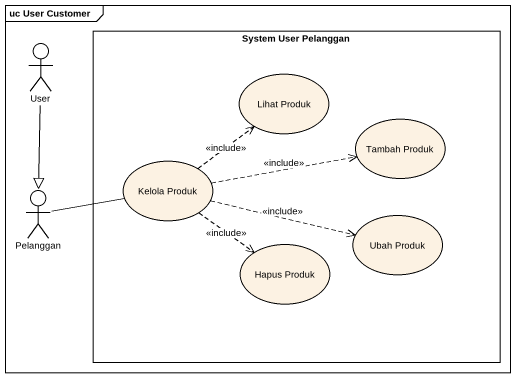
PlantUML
@startuml
mainframe uc User Customer
actor User
rectangle "System User Pelanggan" as System_User_Pelanggan {
  usecase "Lihat Produk" as Lihat_Produk
  usecase "Tambah Produk" as Tambah_Produk
  usecase "Kelola Produk" as Kelola_Produk
  usecase "Ubah Produk" as Ubah_Produk
  usecase "Hapus Produk" as Hapus_Produk
}
actor Pelanggan
User --|> Pelanggan
Kelola_Produk .up.> Lihat_Produk : <<include>>
Kelola_Produk .right.> Tambah_Produk : <<include>>
Kelola_Produk .right.> Ubah_Produk : <<include>>
Kelola_Produk ..> Hapus_Produk : <<include>>
Pelanggan -right- Kelola_Produk
@enduml
